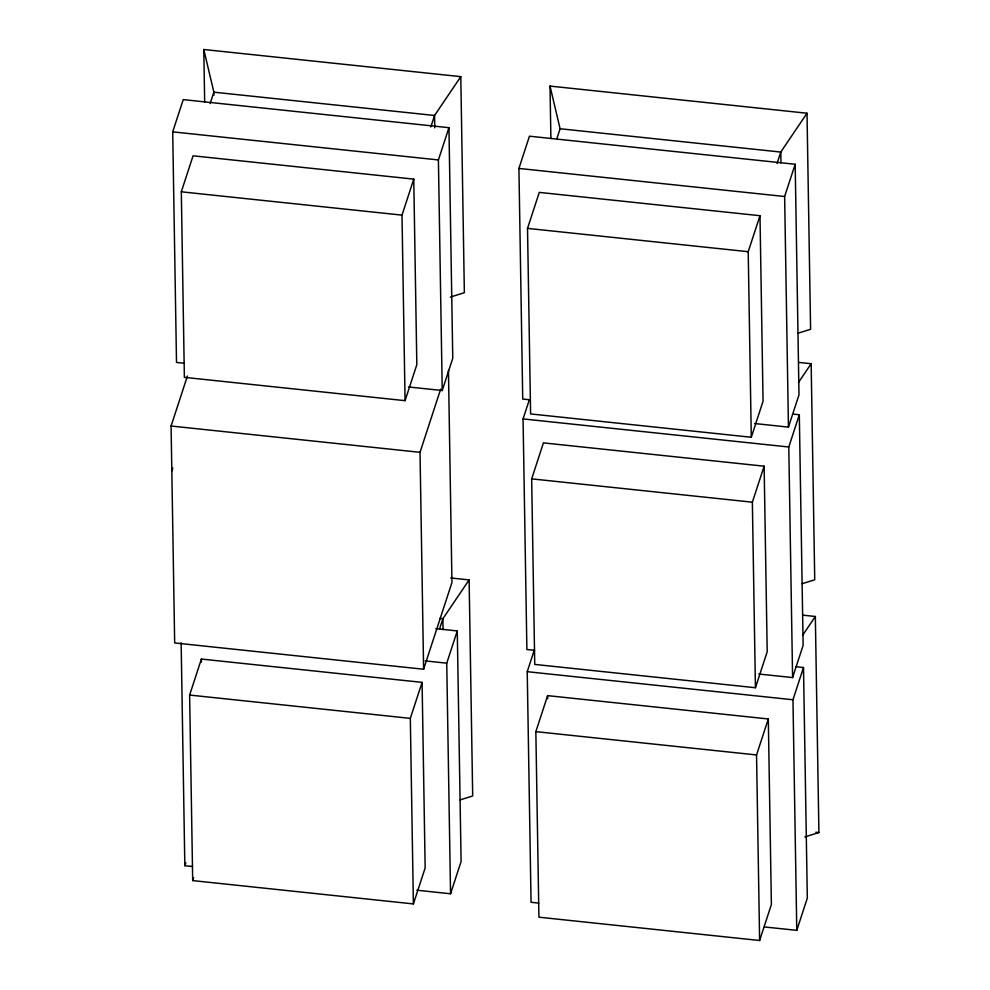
<?xml version="1.0" encoding="UTF-8"?>
<svg xmlns="http://www.w3.org/2000/svg" width="990" height="990" viewBox="0 0 990 990"><rect width="100%" height="100%" fill="white"/><g stroke="black" fill="none" stroke-linecap="round" stroke-linejoin="round"><path stroke-width="1.49" d="M184.19 363.256L176.505 362.451L172.693 131.856L183.237 99.619L448.953 127.685L452.764 358.281L442.233 390.518L408.437 386.954M181.306 191.8L193.062 155.814L413.758 179.128L416.827 364.679L405.071 400.665L184.375 377.351L181.306 191.8L402.002 215.127L413.758 179.128M210.14 103.579L213.865 92.169L203.792 49.5L460.796 76.651L464.36 292.718L450.289 297.099M448.445 370.223L451.947 582.528L423.609 669.24L174.673 642.943L171.084 426.022L187.419 376.052M171.827 470.955L172.767 468.084M189.622 695.054L201.391 659.055L422.087 682.37L425.156 867.921L413.387 903.92L192.691 880.593L189.622 695.054L410.318 718.369L422.087 682.37M192.506 866.51L184.833 865.693L185.786 862.76M430.836 126.906L434.561 115.483L460.796 76.651M192.691 880.593L193.632 877.722M442.233 390.518L438.409 159.935L448.953 127.685M423.609 669.24L420.02 452.319L440.674 389.12M530.417 399.836L522.732 399.032L518.921 168.436L529.452 136.199L795.18 164.266L798.992 394.861L788.448 427.111L754.665 423.534M527.521 228.381L539.29 192.394L759.986 215.709L763.055 401.259L751.286 437.258L530.591 413.931L527.521 228.381L748.217 251.708L759.986 215.709M556.826 138.736L560.093 128.75L550.019 86.081L807.011 113.231L810.587 329.299L797.928 333.234M439.622 628.724L442.889 618.725L469.111 579.905L450.759 577.962M534.55 650.319L526.878 649.514L523.067 418.918L529.291 399.861M416.765 890.196L450.549 893.772L446.738 663.176L457.269 630.939L435.773 628.662M531.667 478.863L543.436 442.877L764.132 466.191L767.201 651.742L755.432 687.728L534.736 664.414L531.667 478.863L752.363 502.19L764.132 466.191M450.549 893.772L461.093 861.523L457.269 630.939M538.733 903.09L531.061 902.274L527.237 671.69L534.427 649.7M535.85 731.635L547.619 695.636L768.314 718.963L771.383 904.501L759.615 940.5L538.919 917.186L535.85 731.635L756.546 754.949L768.314 718.963M777.051 163.486L780.788 152.064L807.011 113.231M788.448 427.111L784.637 196.515L795.18 164.266M758.81 674.017L792.594 677.581L788.783 446.997L799.314 414.748L793.176 414.105M792.594 677.581L803.138 645.344L799.314 414.748M764.515 926.949L796.777 930.352L792.965 699.757L803.496 667.52L795.824 666.703M796.777 930.352L807.32 898.116L803.496 667.52M798.472 382.511L811.157 363.714L798.918 362.427M802.655 635.271L815.339 616.485L803.1 615.186M802.073 583.716L814.733 579.781L811.157 363.714M460.028 799.908L472.688 795.972L469.111 579.905M804.845 836.921L818.916 832.553L815.339 616.485M560.093 128.75L780.788 152.064L780.974 162.892M172.693 131.856L438.409 159.935M518.921 168.436L784.637 196.515M523.067 418.918L788.783 446.997M171.084 426.022L420.02 452.319M439.82 618.404L442.889 618.725L443.062 629.553M425.23 660.912L446.738 663.176M527.237 671.69L792.965 699.757M815.859 832.231L818.916 832.553M748.217 251.708L751.286 437.258M752.363 502.19L755.432 687.728M756.546 754.949L759.615 940.5M550.019 86.081L550.886 138.55M547.619 695.636L547.668 698.73M434.771 127.846L434.561 115.483L213.865 92.169L213.914 95.25M402.002 215.127L405.071 400.665M410.318 718.369L413.387 903.92M203.792 49.5L204.67 101.97M201.391 659.055L201.44 662.149M181.145 642.795L184.833 865.693"/></g></svg>
